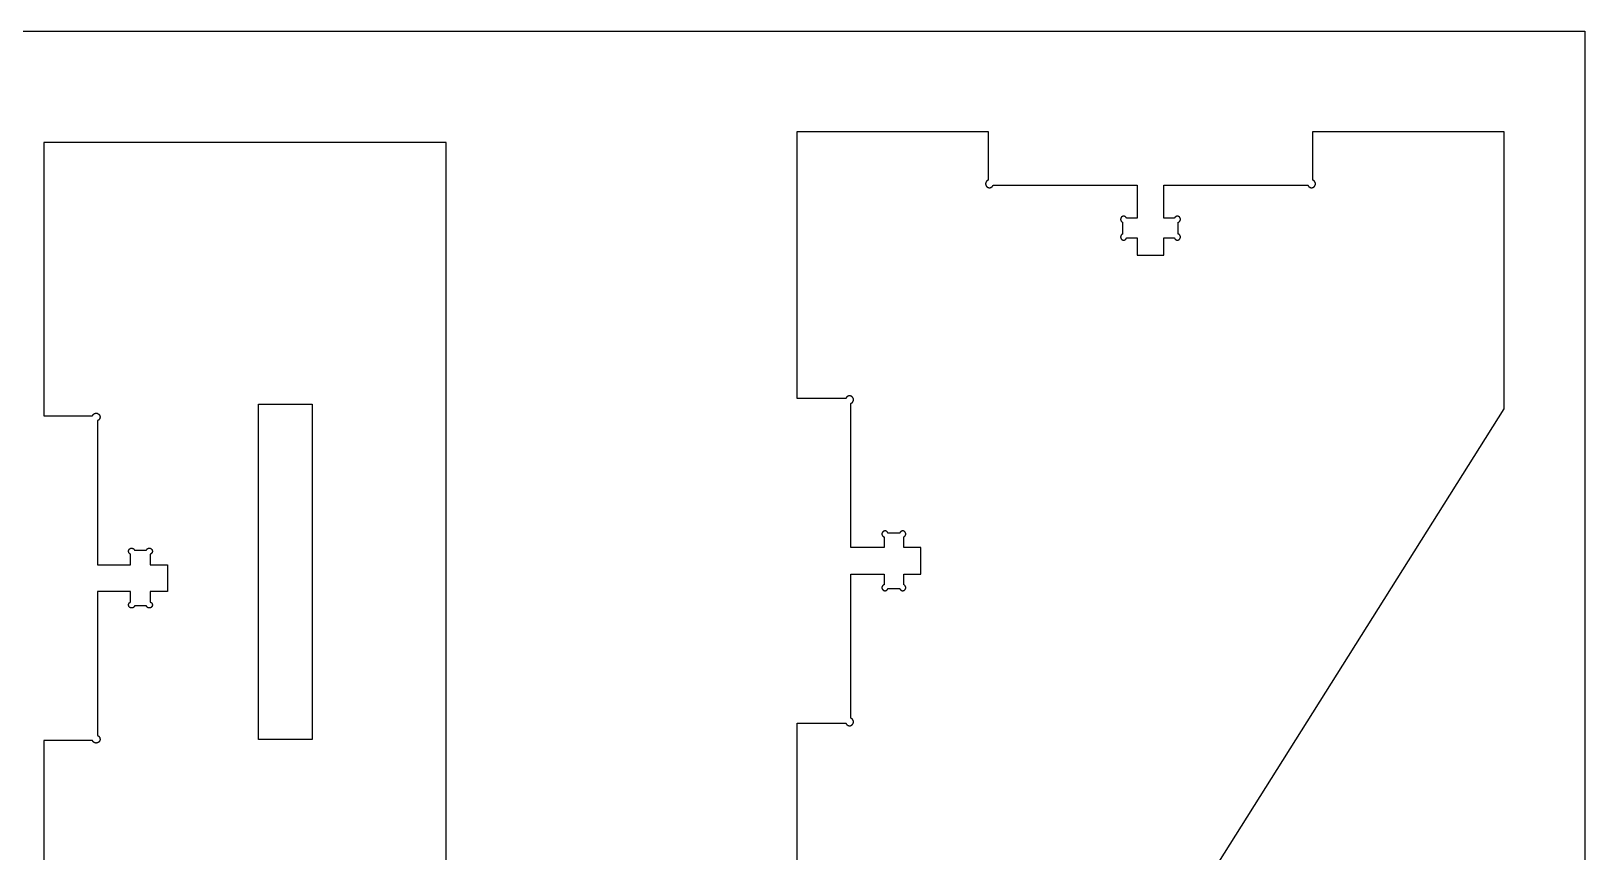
# Model space of a CAD drawing. Header units: millimetres. Extents: x -4.8 to 28.2, y -105.7 to -66.7.
# Drawn here: x 10.88 to 28.25, y -75.92 to -66.74 of the extents above; entities that cross this region are included whole.
import ezdxf

# ---------------------------------------------------------------- set-up
doc = ezdxf.new("R2010")
doc.units = ezdxf.units.MM
doc.header["$MEASUREMENT"] = 0
doc.layers.add('Aclicical-Shet', color=5, linetype='Continuous', true_color=0x0000ff)
doc.layers.add('cut', color=7, linetype='Continuous', true_color=0x000000)

msp = doc.modelspace()

# ---------------------------------------------------------------- linework, layer by layer
at = {"layer": 'Aclicical-Shet'}
msp.add_lwpolyline([(28.245, -66.744), (28.245, -105.744), (-4.755, -105.744), (-4.755, -66.744), (28.245, -66.744)], dxfattribs=at)
at = {"layer": 'cut'}
for points in [[(19.439, -78.181), (19.439, -74.48), (19.985, -74.48), (19.985, -74.481), (19.986, -74.483), (19.986, -74.484), (19.987, -74.486), (19.988, -74.487), (19.988, -74.488), (19.989, -74.489), (19.99, -74.491), (19.991, -74.492), (19.992, -74.493), (19.993, -74.494), (19.994, -74.495), (19.995, -74.497), (19.996, -74.498), (19.997, -74.499), (19.998, -74.5), (19.999, -74.5), (20, -74.501), (20.002, -74.502), (20.003, -74.503), (20.004, -74.504), (20.006, -74.505), (20.007, -74.505), (20.008, -74.506), (20.01, -74.506), (20.011, -74.507), (20.013, -74.507), (20.014, -74.508), (20.015, -74.508), (20.017, -74.509), (20.018, -74.509), (20.02, -74.509), (20.021, -74.509), (20.023, -74.509), (20.024, -74.509), (20.026, -74.509), (20.027, -74.509), (20.029, -74.509), (20.03, -74.509), (20.032, -74.509), (20.033, -74.509), (20.035, -74.509), (20.036, -74.508), (20.038, -74.508), (20.039, -74.507), (20.041, -74.507), (20.042, -74.506), (20.043, -74.506), (20.045, -74.505), (20.046, -74.504), (20.047, -74.504), (20.049, -74.503), (20.05, -74.502), (20.051, -74.501), (20.052, -74.5), (20.053, -74.499), (20.055, -74.498), (20.056, -74.497), (20.057, -74.496), (20.058, -74.495), (20.059, -74.494), (20.06, -74.493), (20.061, -74.492), (20.061, -74.49), (20.062, -74.489), (20.063, -74.488), (20.064, -74.487), (20.065, -74.485), (20.065, -74.484), (20.066, -74.483), (20.066, -74.481), (20.067, -74.48), (20.067, -74.478), (20.068, -74.477), (20.068, -74.475), (20.068, -74.474), (20.068, -74.472), (20.069, -74.471), (20.069, -74.469), (20.069, -74.468), (20.069, -74.466), (20.069, -74.465), (20.069, -74.463), (20.069, -74.462), (20.069, -74.46), (20.068, -74.459), (20.068, -74.457), (20.068, -74.456), (20.067, -74.455), (20.067, -74.453), (20.066, -74.452), (20.066, -74.45), (20.065, -74.449), (20.065, -74.447), (20.064, -74.446), (20.063, -74.445), (20.062, -74.444), (20.062, -74.442), (20.061, -74.441), (20.06, -74.44), (20.059, -74.439), (20.058, -74.438), (20.057, -74.436), (20.056, -74.435), (20.055, -74.434), (20.054, -74.433), (20.053, -74.432), (20.051, -74.431), (20.05, -74.431), (20.049, -74.43), (20.048, -74.429), (20.046, -74.428), (20.045, -74.428), (20.044, -74.427), (20.042, -74.426), (20.041, -74.426), (20.039, -74.425), (20.039, -72.816), (20.411, -72.816), (20.411, -72.933), (20.41, -72.934), (20.409, -72.934), (20.408, -72.935), (20.407, -72.935), (20.405, -72.936), (20.404, -72.936), (20.403, -72.937), (20.402, -72.938), (20.401, -72.938), (20.401, -72.939), (20.4, -72.94), (20.399, -72.941), (20.398, -72.941), (20.397, -72.942), (20.396, -72.943), (20.395, -72.944), (20.395, -72.945), (20.394, -72.946), (20.393, -72.947), (20.393, -72.948), (20.392, -72.949), (20.391, -72.95), (20.391, -72.951), (20.39, -72.952), (20.39, -72.953), (20.39, -72.954), (20.389, -72.956), (20.389, -72.957), (20.389, -72.958), (20.388, -72.959), (20.388, -72.96), (20.388, -72.961), (20.388, -72.963), (20.388, -72.964), (20.388, -72.965), (20.388, -72.966), (20.388, -72.967), (20.388, -72.968), (20.388, -72.97), (20.388, -72.971), (20.388, -72.972), (20.388, -72.973), (20.389, -72.974), (20.389, -72.975), (20.389, -72.977), (20.39, -72.978), (20.39, -72.979), (20.391, -72.98), (20.391, -72.981), (20.392, -72.982), (20.392, -72.983), (20.393, -72.984), (20.393, -72.985), (20.394, -72.986), (20.395, -72.987), (20.396, -72.988), (20.396, -72.989), (20.397, -72.99), (20.398, -72.991), (20.399, -72.991), (20.4, -72.992), (20.401, -72.993), (20.402, -72.994), (20.403, -72.994), (20.404, -72.995), (20.405, -72.996), (20.406, -72.996), (20.407, -72.997), (20.408, -72.997), (20.409, -72.998), (20.41, -72.998), (20.411, -72.999), (20.412, -72.999), (20.413, -72.999), (20.415, -72.999), (20.416, -73), (20.417, -73), (20.418, -73), (20.419, -73), (20.421, -73), (20.422, -73), (20.423, -73), (20.424, -73), (20.425, -73), (20.426, -73), (20.428, -73), (20.429, -73), (20.43, -72.999), (20.431, -72.999), (20.432, -72.999), (20.433, -72.998), (20.435, -72.998), (20.436, -72.997), (20.437, -72.997), (20.438, -72.996), (20.439, -72.996), (20.44, -72.995), (20.441, -72.995), (20.442, -72.994), (20.443, -72.993), (20.444, -72.992), (20.445, -72.992), (20.445, -72.991), (20.446, -72.99), (20.447, -72.989), (20.448, -72.988), (20.449, -72.987), (20.449, -72.986), (20.45, -72.985), (20.451, -72.984), (20.451, -72.983), (20.452, -72.982), (20.453, -72.981), (20.453, -72.98), (20.454, -72.979), (20.454, -72.978), (20.454, -72.977), (20.587, -72.977), (20.588, -72.978), (20.588, -72.979), (20.589, -72.98), (20.589, -72.981), (20.59, -72.982), (20.59, -72.983), (20.591, -72.984), (20.592, -72.985), (20.592, -72.986), (20.593, -72.987), (20.594, -72.988), (20.594, -72.989), (20.595, -72.99), (20.596, -72.991), (20.597, -72.992), (20.598, -72.992), (20.599, -72.993), (20.6, -72.994), (20.601, -72.995), (20.602, -72.995), (20.603, -72.996), (20.604, -72.996), (20.605, -72.997), (20.606, -72.997), (20.607, -72.998), (20.608, -72.998), (20.609, -72.999), (20.611, -72.999), (20.612, -72.999), (20.613, -73), (20.614, -73), (20.615, -73), (20.616, -73), (20.618, -73), (20.619, -73), (20.62, -73), (20.621, -73), (20.622, -73), (20.623, -73), (20.625, -73), (20.626, -73), (20.627, -72.999), (20.628, -72.999), (20.629, -72.999), (20.63, -72.999), (20.632, -72.998), (20.633, -72.998), (20.634, -72.997), (20.635, -72.997), (20.636, -72.996), (20.637, -72.996), (20.638, -72.995), (20.639, -72.994), (20.64, -72.994), (20.641, -72.993), (20.642, -72.992), (20.643, -72.991), (20.644, -72.991), (20.644, -72.99), (20.645, -72.989), (20.646, -72.988), (20.647, -72.987), (20.648, -72.986), (20.648, -72.985), (20.649, -72.984), (20.649, -72.983), (20.65, -72.982), (20.651, -72.981), (20.651, -72.98), (20.652, -72.979), (20.652, -72.978), (20.652, -72.977), (20.653, -72.975), (20.653, -72.974), (20.653, -72.973), (20.654, -72.972), (20.654, -72.971), (20.654, -72.97), (20.654, -72.968), (20.654, -72.967), (20.654, -72.966), (20.654, -72.965), (20.654, -72.964), (20.654, -72.963), (20.654, -72.961), (20.654, -72.96), (20.653, -72.959), (20.653, -72.958), (20.653, -72.957), (20.652, -72.956), (20.652, -72.954), (20.652, -72.953), (20.651, -72.952), (20.651, -72.951), (20.65, -72.95), (20.65, -72.949), (20.649, -72.948), (20.648, -72.947), (20.648, -72.946), (20.647, -72.945), (20.646, -72.944), (20.645, -72.943), (20.645, -72.942), (20.644, -72.941), (20.643, -72.941), (20.642, -72.94), (20.641, -72.939), (20.64, -72.938), (20.639, -72.938), (20.638, -72.937), (20.637, -72.936), (20.636, -72.936), (20.635, -72.935), (20.634, -72.935), (20.633, -72.934), (20.632, -72.934), (20.631, -72.933), (20.631, -72.816), (20.822, -72.816), (20.822, -72.516), (20.631, -72.516), (20.631, -72.398), (20.632, -72.398), (20.633, -72.397), (20.634, -72.397), (20.635, -72.396), (20.636, -72.396), (20.637, -72.395), (20.638, -72.395), (20.639, -72.394), (20.64, -72.393), (20.641, -72.393), (20.642, -72.392), (20.643, -72.391), (20.644, -72.39), (20.645, -72.389), (20.645, -72.389), (20.646, -72.388), (20.647, -72.387), (20.648, -72.386), (20.648, -72.385), (20.649, -72.384), (20.65, -72.383), (20.65, -72.382), (20.651, -72.381), (20.651, -72.38), (20.652, -72.378), (20.652, -72.377), (20.652, -72.376), (20.653, -72.375), (20.653, -72.374), (20.653, -72.373), (20.654, -72.372), (20.654, -72.37), (20.654, -72.369), (20.654, -72.368), (20.654, -72.367), (20.654, -72.366), (20.654, -72.364), (20.654, -72.363), (20.654, -72.362), (20.654, -72.361), (20.654, -72.36), (20.653, -72.359), (20.653, -72.357), (20.653, -72.356), (20.652, -72.355), (20.652, -72.354), (20.652, -72.353), (20.651, -72.352), (20.651, -72.351), (20.65, -72.35), (20.649, -72.349), (20.649, -72.348), (20.648, -72.347), (20.648, -72.346), (20.647, -72.345), (20.646, -72.344), (20.645, -72.343), (20.644, -72.342), (20.644, -72.341), (20.643, -72.34), (20.642, -72.34), (20.641, -72.339), (20.64, -72.338), (20.639, -72.337), (20.638, -72.337), (20.637, -72.336), (20.636, -72.336), (20.635, -72.335), (20.634, -72.334), (20.633, -72.334), (20.632, -72.334), (20.63, -72.333), (20.629, -72.333), (20.628, -72.333), (20.627, -72.332), (20.626, -72.332), (20.625, -72.332), (20.623, -72.332), (20.622, -72.332), (20.621, -72.332), (20.62, -72.331), (20.619, -72.332), (20.618, -72.332), (20.616, -72.332), (20.615, -72.332), (20.614, -72.332), (20.613, -72.332), (20.612, -72.332), (20.611, -72.333), (20.609, -72.333), (20.608, -72.334), (20.607, -72.334), (20.606, -72.334), (20.605, -72.335), (20.604, -72.335), (20.603, -72.336), (20.602, -72.337), (20.601, -72.337), (20.6, -72.338), (20.599, -72.339), (20.598, -72.339), (20.597, -72.34), (20.596, -72.341), (20.595, -72.342), (20.594, -72.343), (20.594, -72.344), (20.593, -72.344), (20.592, -72.345), (20.592, -72.346), (20.591, -72.347), (20.59, -72.348), (20.59, -72.349), (20.589, -72.35), (20.589, -72.352), (20.588, -72.353), (20.588, -72.354), (20.587, -72.355), (20.454, -72.355), (20.454, -72.354), (20.454, -72.353), (20.453, -72.352), (20.453, -72.35), (20.452, -72.349), (20.451, -72.348), (20.451, -72.347), (20.45, -72.346), (20.449, -72.345), (20.449, -72.344), (20.448, -72.344), (20.447, -72.343), (20.446, -72.342), (20.445, -72.341), (20.445, -72.34), (20.444, -72.339), (20.443, -72.339), (20.442, -72.338), (20.441, -72.337), (20.44, -72.337), (20.439, -72.336), (20.438, -72.335), (20.437, -72.335), (20.436, -72.334), (20.435, -72.334), (20.433, -72.334), (20.432, -72.333), (20.431, -72.333), (20.43, -72.332), (20.429, -72.332), (20.428, -72.332), (20.426, -72.332), (20.425, -72.332), (20.424, -72.332), (20.423, -72.332), (20.422, -72.331), (20.421, -72.332), (20.419, -72.332), (20.418, -72.332), (20.417, -72.332), (20.416, -72.332), (20.415, -72.332), (20.413, -72.333), (20.412, -72.333), (20.411, -72.333), (20.41, -72.334), (20.409, -72.334), (20.408, -72.334), (20.407, -72.335), (20.406, -72.336), (20.405, -72.336), (20.404, -72.337), (20.403, -72.337), (20.402, -72.338), (20.401, -72.339), (20.4, -72.34), (20.399, -72.34), (20.398, -72.341), (20.397, -72.342), (20.396, -72.343), (20.396, -72.344), (20.395, -72.345), (20.394, -72.346), (20.393, -72.347), (20.393, -72.348), (20.392, -72.349), (20.392, -72.35), (20.391, -72.351), (20.391, -72.352), (20.39, -72.353), (20.39, -72.354), (20.389, -72.355), (20.389, -72.356), (20.389, -72.357), (20.388, -72.359), (20.388, -72.36), (20.388, -72.361), (20.388, -72.362), (20.388, -72.363), (20.388, -72.364), (20.388, -72.366), (20.388, -72.367), (20.388, -72.368), (20.388, -72.369), (20.388, -72.37), (20.388, -72.372), (20.388, -72.373), (20.389, -72.374), (20.389, -72.375), (20.389, -72.376), (20.39, -72.377), (20.39, -72.378), (20.39, -72.38), (20.391, -72.381), (20.391, -72.382), (20.392, -72.383), (20.393, -72.384), (20.393, -72.385), (20.394, -72.386), (20.395, -72.387), (20.395, -72.388), (20.396, -72.389), (20.397, -72.389), (20.398, -72.39), (20.399, -72.391), (20.4, -72.392), (20.401, -72.393), (20.401, -72.393), (20.402, -72.394), (20.403, -72.395), (20.404, -72.395), (20.405, -72.396), (20.407, -72.396), (20.408, -72.397), (20.409, -72.397), (20.41, -72.398), (20.411, -72.398), (20.411, -72.516), (20.039, -72.516), (20.039, -70.907), (20.041, -70.906), (20.042, -70.905), (20.044, -70.905), (20.045, -70.904), (20.046, -70.904), (20.048, -70.903), (20.049, -70.902), (20.05, -70.901), (20.051, -70.9), (20.053, -70.899), (20.054, -70.898), (20.055, -70.897), (20.056, -70.896), (20.057, -70.895), (20.058, -70.894), (20.059, -70.893), (20.06, -70.892), (20.061, -70.891), (20.062, -70.889), (20.062, -70.888), (20.063, -70.887), (20.064, -70.886), (20.065, -70.884), (20.065, -70.883), (20.066, -70.882), (20.066, -70.88), (20.067, -70.879), (20.067, -70.877), (20.068, -70.876), (20.068, -70.874), (20.068, -70.873), (20.069, -70.871), (20.069, -70.87), (20.069, -70.868), (20.069, -70.867), (20.069, -70.865), (20.069, -70.864), (20.069, -70.862), (20.069, -70.861), (20.068, -70.859), (20.068, -70.858), (20.068, -70.856), (20.068, -70.855), (20.067, -70.853), (20.067, -70.852), (20.066, -70.851), (20.066, -70.849), (20.065, -70.848), (20.065, -70.846), (20.064, -70.845), (20.063, -70.844), (20.062, -70.843), (20.061, -70.841), (20.061, -70.84), (20.06, -70.839), (20.059, -70.838), (20.058, -70.837), (20.057, -70.835), (20.056, -70.834), (20.055, -70.833), (20.053, -70.832), (20.052, -70.831), (20.051, -70.831), (20.05, -70.83), (20.049, -70.829), (20.047, -70.828), (20.046, -70.827), (20.045, -70.827), (20.043, -70.826), (20.042, -70.825), (20.041, -70.825), (20.039, -70.824), (20.038, -70.824), (20.036, -70.824), (20.035, -70.823), (20.033, -70.823), (20.032, -70.823), (20.03, -70.823), (20.029, -70.822), (20.027, -70.822), (20.026, -70.822), (20.024, -70.822), (20.023, -70.822), (20.021, -70.822), (20.02, -70.823), (20.018, -70.823), (20.017, -70.823), (20.015, -70.823), (20.014, -70.824), (20.013, -70.824), (20.011, -70.825), (20.01, -70.825), (20.008, -70.826), (20.007, -70.827), (20.006, -70.827), (20.004, -70.828), (20.003, -70.829), (20.002, -70.83), (20, -70.83), (19.999, -70.831), (19.998, -70.832), (19.997, -70.833), (19.996, -70.834), (19.995, -70.835), (19.994, -70.836), (19.993, -70.837), (19.992, -70.839), (19.991, -70.84), (19.99, -70.841), (19.989, -70.842), (19.988, -70.844), (19.988, -70.845), (19.987, -70.846), (19.986, -70.848), (19.986, -70.849), (19.985, -70.85), (19.985, -70.852), (19.439, -70.852), (19.439, -67.866), (21.575, -67.866), (21.575, -68.411), (21.574, -68.412), (21.572, -68.412), (21.571, -68.413), (21.57, -68.413), (21.568, -68.414), (21.567, -68.415), (21.566, -68.416), (21.565, -68.416), (21.563, -68.417), (21.562, -68.418), (21.561, -68.419), (21.56, -68.42), (21.559, -68.421), (21.558, -68.422), (21.557, -68.423), (21.556, -68.425), (21.555, -68.426), (21.554, -68.427), (21.553, -68.428), (21.552, -68.429), (21.551, -68.431), (21.551, -68.432), (21.55, -68.433), (21.549, -68.435), (21.549, -68.436), (21.548, -68.438), (21.548, -68.439), (21.547, -68.44), (21.547, -68.442), (21.547, -68.443), (21.546, -68.445), (21.546, -68.446), (21.546, -68.448), (21.546, -68.449), (21.546, -68.451), (21.546, -68.452), (21.546, -68.454), (21.546, -68.455), (21.546, -68.457), (21.546, -68.458), (21.546, -68.46), (21.547, -68.461), (21.547, -68.463), (21.548, -68.464), (21.548, -68.466), (21.548, -68.467), (21.549, -68.468), (21.55, -68.47), (21.55, -68.471), (21.551, -68.472), (21.552, -68.474), (21.552, -68.475), (21.553, -68.476), (21.554, -68.478), (21.555, -68.479), (21.556, -68.48), (21.557, -68.481), (21.558, -68.482), (21.559, -68.483), (21.56, -68.484), (21.561, -68.485), (21.562, -68.486), (21.564, -68.487), (21.565, -68.488), (21.566, -68.489), (21.567, -68.49), (21.569, -68.49), (21.57, -68.491), (21.571, -68.492), (21.573, -68.492), (21.574, -68.493), (21.576, -68.493), (21.577, -68.494), (21.578, -68.494), (21.58, -68.494), (21.581, -68.495), (21.583, -68.495), (21.584, -68.495), (21.586, -68.495), (21.587, -68.495), (21.589, -68.495), (21.59, -68.495), (21.592, -68.495), (21.593, -68.495), (21.595, -68.495), (21.596, -68.495), (21.598, -68.494), (21.599, -68.494), (21.601, -68.494), (21.602, -68.493), (21.604, -68.493), (21.605, -68.492), (21.606, -68.492), (21.608, -68.491), (21.609, -68.49), (21.61, -68.49), (21.612, -68.489), (21.613, -68.488), (21.614, -68.487), (21.615, -68.486), (21.617, -68.485), (21.618, -68.484), (21.619, -68.483), (21.62, -68.482), (21.621, -68.481), (21.622, -68.48), (21.623, -68.479), (21.624, -68.478), (21.625, -68.477), (21.626, -68.475), (21.626, -68.474), (21.627, -68.473), (21.628, -68.471), (21.628, -68.47), (21.629, -68.469), (21.63, -68.467), (21.63, -68.466), (23.239, -68.466), (23.239, -68.837), (23.122, -68.837), (23.121, -68.836), (23.121, -68.835), (23.121, -68.834), (23.12, -68.833), (23.119, -68.832), (23.119, -68.831), (23.118, -68.83), (23.118, -68.829), (23.117, -68.828), (23.116, -68.827), (23.115, -68.826), (23.115, -68.825), (23.114, -68.824), (23.113, -68.823), (23.112, -68.823), (23.111, -68.822), (23.11, -68.821), (23.109, -68.82), (23.108, -68.82), (23.107, -68.819), (23.106, -68.819), (23.105, -68.818), (23.104, -68.817), (23.103, -68.817), (23.102, -68.816), (23.101, -68.816), (23.1, -68.816), (23.099, -68.815), (23.097, -68.815), (23.096, -68.815), (23.095, -68.815), (23.094, -68.814), (23.093, -68.814), (23.092, -68.814), (23.09, -68.814), (23.089, -68.814), (23.088, -68.814), (23.087, -68.814), (23.086, -68.814), (23.084, -68.814), (23.083, -68.815), (23.082, -68.815), (23.081, -68.815), (23.08, -68.815), (23.079, -68.816), (23.078, -68.816), (23.076, -68.817), (23.075, -68.817), (23.074, -68.818), (23.073, -68.818), (23.072, -68.819), (23.071, -68.819), (23.07, -68.82), (23.069, -68.821), (23.068, -68.821), (23.067, -68.822), (23.066, -68.823), (23.065, -68.824), (23.065, -68.824), (23.064, -68.825), (23.063, -68.826), (23.062, -68.827), (23.062, -68.828), (23.061, -68.829), (23.06, -68.83), (23.06, -68.831), (23.059, -68.832), (23.059, -68.833), (23.058, -68.834), (23.058, -68.835), (23.057, -68.837), (23.057, -68.838), (23.056, -68.839), (23.056, -68.84), (23.056, -68.841), (23.056, -68.842), (23.055, -68.843), (23.055, -68.845), (23.055, -68.846), (23.055, -68.847), (23.055, -68.848), (23.055, -68.849), (23.055, -68.851), (23.055, -68.852), (23.055, -68.853), (23.056, -68.854), (23.056, -68.855), (23.056, -68.856), (23.056, -68.858), (23.057, -68.859), (23.057, -68.86), (23.057, -68.861), (23.058, -68.862), (23.058, -68.863), (23.059, -68.864), (23.06, -68.865), (23.06, -68.866), (23.061, -68.867), (23.061, -68.868), (23.062, -68.869), (23.063, -68.87), (23.064, -68.871), (23.064, -68.872), (23.065, -68.873), (23.066, -68.874), (23.067, -68.874), (23.068, -68.875), (23.069, -68.876), (23.07, -68.877), (23.071, -68.877), (23.072, -68.878), (23.073, -68.878), (23.074, -68.879), (23.075, -68.879), (23.076, -68.88), (23.077, -68.88), (23.078, -68.881), (23.078, -69.014), (23.077, -69.014), (23.076, -69.015), (23.075, -69.015), (23.074, -69.016), (23.073, -69.016), (23.072, -69.017), (23.071, -69.017), (23.07, -69.018), (23.069, -69.019), (23.068, -69.019), (23.067, -69.02), (23.066, -69.021), (23.065, -69.022), (23.064, -69.023), (23.064, -69.023), (23.063, -69.024), (23.062, -69.025), (23.061, -69.026), (23.061, -69.027), (23.06, -69.028), (23.06, -69.029), (23.059, -69.03), (23.058, -69.031), (23.058, -69.032), (23.057, -69.034), (23.057, -69.035), (23.057, -69.036), (23.056, -69.037), (23.056, -69.038), (23.056, -69.039), (23.056, -69.04), (23.055, -69.042), (23.055, -69.043), (23.055, -69.044), (23.055, -69.045), (23.055, -69.046), (23.055, -69.048), (23.055, -69.049), (23.055, -69.05), (23.055, -69.051), (23.056, -69.052), (23.056, -69.053), (23.056, -69.055), (23.056, -69.056), (23.057, -69.057), (23.057, -69.058), (23.058, -69.059), (23.058, -69.06), (23.059, -69.061), (23.059, -69.062), (23.06, -69.063), (23.06, -69.064), (23.061, -69.065), (23.062, -69.066), (23.062, -69.067), (23.063, -69.068), (23.064, -69.069), (23.065, -69.07), (23.065, -69.071), (23.066, -69.072), (23.067, -69.073), (23.068, -69.073), (23.069, -69.074), (23.07, -69.075), (23.071, -69.075), (23.072, -69.076), (23.073, -69.077), (23.074, -69.077), (23.075, -69.078), (23.076, -69.078), (23.078, -69.078), (23.079, -69.079), (23.08, -69.079), (23.081, -69.079), (23.082, -69.08), (23.083, -69.08), (23.084, -69.08), (23.086, -69.08), (23.087, -69.08), (23.088, -69.081), (23.089, -69.081), (23.09, -69.081), (23.092, -69.08), (23.093, -69.08), (23.094, -69.08), (23.095, -69.08), (23.096, -69.08), (23.097, -69.08), (23.099, -69.079), (23.1, -69.079), (23.101, -69.079), (23.102, -69.078), (23.103, -69.078), (23.104, -69.077), (23.105, -69.077), (23.106, -69.076), (23.107, -69.075), (23.108, -69.075), (23.109, -69.074), (23.11, -69.073), (23.111, -69.073), (23.112, -69.072), (23.113, -69.071), (23.114, -69.07), (23.115, -69.069), (23.115, -69.068), (23.116, -69.068), (23.117, -69.067), (23.118, -69.066), (23.118, -69.065), (23.119, -69.064), (23.119, -69.063), (23.12, -69.062), (23.121, -69.06), (23.121, -69.059), (23.121, -69.058), (23.122, -69.057), (23.239, -69.057), (23.239, -69.249), (23.539, -69.249), (23.539, -69.057), (23.657, -69.057), (23.657, -69.058), (23.658, -69.059), (23.658, -69.06), (23.659, -69.062), (23.659, -69.063), (23.66, -69.064), (23.661, -69.065), (23.661, -69.066), (23.662, -69.067), (23.663, -69.068), (23.663, -69.068), (23.664, -69.069), (23.665, -69.07), (23.666, -69.071), (23.667, -69.072), (23.668, -69.073), (23.669, -69.073), (23.67, -69.074), (23.671, -69.075), (23.672, -69.075), (23.673, -69.076), (23.674, -69.077), (23.675, -69.077), (23.676, -69.078), (23.677, -69.078), (23.678, -69.079), (23.679, -69.079), (23.68, -69.079), (23.681, -69.08), (23.683, -69.08), (23.684, -69.08), (23.685, -69.08), (23.686, -69.08), (23.687, -69.08), (23.688, -69.081), (23.69, -69.081), (23.691, -69.081), (23.692, -69.08), (23.693, -69.08), (23.694, -69.08), (23.696, -69.08), (23.697, -69.08), (23.698, -69.079), (23.699, -69.079), (23.7, -69.079), (23.701, -69.078), (23.702, -69.078), (23.704, -69.078), (23.705, -69.077), (23.706, -69.077), (23.707, -69.076), (23.708, -69.075), (23.709, -69.075), (23.71, -69.074), (23.711, -69.073), (23.712, -69.073), (23.712, -69.072), (23.713, -69.071), (23.714, -69.07), (23.715, -69.069), (23.716, -69.068), (23.717, -69.067), (23.717, -69.066), (23.718, -69.065), (23.719, -69.064), (23.719, -69.063), (23.72, -69.062), (23.72, -69.061), (23.721, -69.06), (23.721, -69.059), (23.722, -69.058), (23.722, -69.057), (23.722, -69.056), (23.723, -69.055), (23.723, -69.053), (23.723, -69.052), (23.723, -69.051), (23.724, -69.05), (23.724, -69.049), (23.724, -69.048), (23.724, -69.046), (23.724, -69.045), (23.724, -69.044), (23.724, -69.043), (23.723, -69.042), (23.723, -69.04), (23.723, -69.039), (23.723, -69.038), (23.723, -69.037), (23.722, -69.036), (23.722, -69.035), (23.721, -69.034), (23.721, -69.032), (23.72, -69.031), (23.72, -69.03), (23.719, -69.029), (23.719, -69.028), (23.718, -69.027), (23.717, -69.026), (23.717, -69.025), (23.716, -69.024), (23.715, -69.023), (23.714, -69.023), (23.714, -69.022), (23.713, -69.021), (23.712, -69.02), (23.711, -69.019), (23.71, -69.019), (23.709, -69.018), (23.708, -69.017), (23.707, -69.017), (23.706, -69.016), (23.705, -69.016), (23.704, -69.015), (23.703, -69.015), (23.702, -69.014), (23.7, -69.014), (23.7, -68.881), (23.702, -68.88), (23.703, -68.88), (23.704, -68.879), (23.705, -68.879), (23.706, -68.878), (23.707, -68.878), (23.708, -68.877), (23.709, -68.877), (23.71, -68.876), (23.711, -68.875), (23.712, -68.874), (23.713, -68.874), (23.714, -68.873), (23.714, -68.872), (23.715, -68.871), (23.716, -68.87), (23.717, -68.869), (23.717, -68.868), (23.718, -68.867), (23.719, -68.866), (23.719, -68.865), (23.72, -68.864), (23.72, -68.863), (23.721, -68.862), (23.721, -68.861), (23.722, -68.86), (23.722, -68.859), (23.723, -68.858), (23.723, -68.856), (23.723, -68.855), (23.723, -68.854), (23.723, -68.853), (23.724, -68.852), (23.724, -68.851), (23.724, -68.849), (23.724, -68.848), (23.724, -68.847), (23.724, -68.846), (23.724, -68.845), (23.723, -68.843), (23.723, -68.842), (23.723, -68.841), (23.723, -68.84), (23.722, -68.839), (23.722, -68.838), (23.722, -68.837), (23.721, -68.835), (23.721, -68.834), (23.72, -68.833), (23.72, -68.832), (23.719, -68.831), (23.719, -68.83), (23.718, -68.829), (23.717, -68.828), (23.717, -68.827), (23.716, -68.826), (23.715, -68.825), (23.714, -68.824), (23.713, -68.824), (23.712, -68.823), (23.712, -68.822), (23.711, -68.821), (23.71, -68.821), (23.709, -68.82), (23.708, -68.819), (23.707, -68.819), (23.706, -68.818), (23.705, -68.818), (23.704, -68.817), (23.702, -68.817), (23.701, -68.816), (23.7, -68.816), (23.699, -68.815), (23.698, -68.815), (23.697, -68.815), (23.696, -68.815), (23.694, -68.814), (23.693, -68.814), (23.692, -68.814), (23.691, -68.814), (23.69, -68.814), (23.688, -68.814), (23.687, -68.814), (23.686, -68.814), (23.685, -68.814), (23.684, -68.815), (23.683, -68.815), (23.681, -68.815), (23.68, -68.815), (23.679, -68.816), (23.678, -68.816), (23.677, -68.816), (23.676, -68.817), (23.675, -68.817), (23.674, -68.818), (23.673, -68.819), (23.672, -68.819), (23.671, -68.82), (23.67, -68.82), (23.669, -68.821), (23.668, -68.822), (23.667, -68.823), (23.666, -68.823), (23.665, -68.824), (23.664, -68.825), (23.663, -68.826), (23.663, -68.827), (23.662, -68.828), (23.661, -68.829), (23.661, -68.83), (23.66, -68.831), (23.659, -68.832), (23.659, -68.833), (23.658, -68.834), (23.658, -68.835), (23.657, -68.836), (23.657, -68.837)], [(23.657, -68.837), (23.539, -68.837), (23.539, -68.466), (25.149, -68.466), (25.149, -68.467), (25.15, -68.469), (25.15, -68.47), (25.151, -68.471), (25.152, -68.473), (25.153, -68.474), (25.153, -68.475), (25.154, -68.477), (25.155, -68.478), (25.156, -68.479), (25.157, -68.48), (25.158, -68.481), (25.159, -68.482), (25.16, -68.483), (25.161, -68.484), (25.162, -68.485), (25.163, -68.486), (25.165, -68.487), (25.166, -68.488), (25.167, -68.489), (25.168, -68.49), (25.17, -68.49), (25.171, -68.491), (25.172, -68.492), (25.174, -68.492), (25.175, -68.493), (25.177, -68.493), (25.178, -68.494), (25.18, -68.494), (25.181, -68.494), (25.182, -68.495), (25.184, -68.495), (25.185, -68.495), (25.187, -68.495), (25.188, -68.495), (25.19, -68.495), (25.191, -68.495), (25.193, -68.495), (25.194, -68.495), (25.196, -68.495), (25.197, -68.495), (25.199, -68.494), (25.2, -68.494), (25.202, -68.494), (25.203, -68.493), (25.205, -68.493), (25.206, -68.492), (25.207, -68.492), (25.209, -68.491), (25.21, -68.49), (25.211, -68.49), (25.213, -68.489), (25.214, -68.488), (25.215, -68.487), (25.216, -68.486), (25.218, -68.485), (25.219, -68.484), (25.22, -68.483), (25.221, -68.482), (25.222, -68.481), (25.223, -68.48), (25.224, -68.479), (25.225, -68.478), (25.226, -68.476), (25.226, -68.475), (25.227, -68.474), (25.228, -68.472), (25.229, -68.471), (25.229, -68.47), (25.23, -68.468), (25.23, -68.467), (25.231, -68.466), (25.231, -68.464), (25.232, -68.463), (25.232, -68.461), (25.232, -68.46), (25.233, -68.458), (25.233, -68.457), (25.233, -68.455), (25.233, -68.454), (25.233, -68.452), (25.233, -68.451), (25.233, -68.449), (25.233, -68.448), (25.233, -68.446), (25.232, -68.445), (25.232, -68.443), (25.232, -68.442), (25.231, -68.44), (25.231, -68.439), (25.23, -68.438), (25.23, -68.436), (25.229, -68.435), (25.229, -68.433), (25.228, -68.432), (25.227, -68.431), (25.227, -68.429), (25.226, -68.428), (25.225, -68.427), (25.224, -68.426), (25.223, -68.425), (25.222, -68.423), (25.221, -68.422), (25.22, -68.421), (25.219, -68.42), (25.218, -68.419), (25.217, -68.418), (25.215, -68.417), (25.214, -68.416), (25.213, -68.416), (25.212, -68.415), (25.21, -68.414), (25.209, -68.413), (25.208, -68.413), (25.206, -68.412), (25.205, -68.412), (25.204, -68.411), (25.204, -67.866), (27.339, -67.866), (27.339, -70.966), (23.939, -76.366)], [(15.518, -76.489), (15.518, -67.989), (11.018, -67.989), (11.018, -71.045), (11.564, -71.045), (11.564, -71.044), (11.565, -71.042), (11.565, -71.041), (11.566, -71.039), (11.567, -71.038), (11.567, -71.037), (11.568, -71.036), (11.569, -71.034), (11.57, -71.033), (11.571, -71.032), (11.572, -71.031), (11.573, -71.03), (11.574, -71.028), (11.575, -71.027), (11.576, -71.026), (11.577, -71.025), (11.578, -71.024), (11.58, -71.024), (11.581, -71.023), (11.582, -71.022), (11.583, -71.021), (11.585, -71.02), (11.586, -71.02), (11.587, -71.019), (11.589, -71.019), (11.59, -71.018), (11.592, -71.018), (11.593, -71.017), (11.594, -71.017), (11.596, -71.016), (11.597, -71.016), (11.599, -71.016), (11.6, -71.016), (11.602, -71.016), (11.603, -71.016), (11.605, -71.016), (11.606, -71.016), (11.608, -71.016), (11.609, -71.016), (11.611, -71.016), (11.612, -71.016), (11.614, -71.016), (11.615, -71.017), (11.617, -71.017), (11.618, -71.018), (11.62, -71.018), (11.621, -71.019), (11.622, -71.019), (11.624, -71.02), (11.625, -71.021), (11.626, -71.021), (11.628, -71.022), (11.629, -71.023), (11.63, -71.024), (11.631, -71.025), (11.633, -71.026), (11.634, -71.027), (11.635, -71.028), (11.636, -71.029), (11.637, -71.03), (11.638, -71.031), (11.639, -71.032), (11.64, -71.033), (11.641, -71.035), (11.641, -71.036), (11.642, -71.037), (11.643, -71.038), (11.644, -71.04), (11.644, -71.041), (11.645, -71.042), (11.645, -71.044), (11.646, -71.045), (11.646, -71.047), (11.647, -71.048), (11.647, -71.05), (11.647, -71.051), (11.648, -71.053), (11.648, -71.054), (11.648, -71.056), (11.648, -71.057), (11.648, -71.059), (11.648, -71.06), (11.648, -71.062), (11.648, -71.063), (11.648, -71.065), (11.647, -71.066), (11.647, -71.068), (11.647, -71.069), (11.646, -71.07), (11.646, -71.072), (11.645, -71.073), (11.645, -71.075), (11.644, -71.076), (11.644, -71.077), (11.643, -71.079), (11.642, -71.08), (11.642, -71.081), (11.641, -71.083), (11.64, -71.084), (11.639, -71.085), (11.638, -71.086), (11.637, -71.087), (11.636, -71.089), (11.635, -71.09), (11.634, -71.091), (11.633, -71.092), (11.632, -71.093), (11.63, -71.094), (11.629, -71.094), (11.628, -71.095), (11.627, -71.096), (11.625, -71.097), (11.624, -71.097), (11.623, -71.098), (11.621, -71.099), (11.62, -71.099), (11.618, -71.1), (11.618, -72.709), (11.99, -72.709), (11.99, -72.592), (11.989, -72.591), (11.988, -72.591), (11.987, -72.59), (11.986, -72.59), (11.985, -72.589), (11.984, -72.589), (11.982, -72.588), (11.981, -72.587), (11.981, -72.587), (11.98, -72.586), (11.979, -72.585), (11.978, -72.584), (11.977, -72.583), (11.976, -72.583), (11.975, -72.582), (11.974, -72.581), (11.974, -72.58), (11.973, -72.579), (11.972, -72.578), (11.972, -72.577), (11.971, -72.576), (11.971, -72.575), (11.97, -72.574), (11.97, -72.573), (11.969, -72.572), (11.969, -72.571), (11.968, -72.569), (11.968, -72.568), (11.968, -72.567), (11.967, -72.566), (11.967, -72.565), (11.967, -72.564), (11.967, -72.562), (11.967, -72.561), (11.967, -72.56), (11.967, -72.559), (11.967, -72.558), (11.967, -72.557), (11.967, -72.555), (11.967, -72.554), (11.967, -72.553), (11.967, -72.552), (11.968, -72.551), (11.968, -72.549), (11.968, -72.548), (11.969, -72.547), (11.969, -72.546), (11.97, -72.545), (11.97, -72.544), (11.971, -72.543), (11.971, -72.542), (11.972, -72.541), (11.972, -72.54), (11.973, -72.539), (11.974, -72.538), (11.975, -72.537), (11.975, -72.536), (11.976, -72.535), (11.977, -72.534), (11.978, -72.534), (11.979, -72.533), (11.98, -72.532), (11.981, -72.531), (11.982, -72.531), (11.983, -72.53), (11.984, -72.529), (11.985, -72.529), (11.986, -72.528), (11.987, -72.528), (11.988, -72.527), (11.989, -72.527), (11.99, -72.526), (11.991, -72.526), (11.993, -72.526), (11.994, -72.526), (11.995, -72.525), (11.996, -72.525), (11.997, -72.525), (11.998, -72.525), (12, -72.525), (12.001, -72.525), (12.002, -72.525), (12.003, -72.525), (12.004, -72.525), (12.006, -72.525), (12.007, -72.525), (12.008, -72.525), (12.009, -72.526), (12.01, -72.526), (12.011, -72.526), (12.012, -72.527), (12.014, -72.527), (12.015, -72.528), (12.016, -72.528), (12.017, -72.529), (12.018, -72.529), (12.019, -72.53), (12.02, -72.53), (12.021, -72.531), (12.022, -72.532), (12.023, -72.533), (12.024, -72.533), (12.025, -72.534), (12.025, -72.535), (12.026, -72.536), (12.027, -72.537), (12.028, -72.538), (12.028, -72.539), (12.029, -72.54), (12.03, -72.541), (12.03, -72.542), (12.031, -72.543), (12.032, -72.544), (12.032, -72.545), (12.033, -72.546), (12.033, -72.547), (12.033, -72.548), (12.166, -72.548), (12.167, -72.547), (12.167, -72.546), (12.168, -72.545), (12.168, -72.544), (12.169, -72.543), (12.169, -72.542), (12.17, -72.541), (12.171, -72.54), (12.171, -72.539), (12.172, -72.538), (12.173, -72.537), (12.174, -72.536), (12.174, -72.535), (12.175, -72.534), (12.176, -72.533), (12.177, -72.533), (12.178, -72.532), (12.179, -72.531), (12.18, -72.53), (12.181, -72.53), (12.182, -72.529), (12.183, -72.529), (12.184, -72.528), (12.185, -72.528), (12.186, -72.527), (12.187, -72.527), (12.188, -72.526), (12.19, -72.526), (12.191, -72.526), (12.192, -72.525), (12.193, -72.525), (12.194, -72.525), (12.195, -72.525), (12.197, -72.525), (12.198, -72.525), (12.199, -72.525), (12.2, -72.525), (12.201, -72.525), (12.203, -72.525), (12.204, -72.525), (12.205, -72.525), (12.206, -72.526), (12.207, -72.526), (12.208, -72.526), (12.21, -72.526), (12.211, -72.527), (12.212, -72.527), (12.213, -72.528), (12.214, -72.528), (12.215, -72.529), (12.216, -72.529), (12.217, -72.53), (12.218, -72.531), (12.219, -72.531), (12.22, -72.532), (12.221, -72.533), (12.222, -72.534), (12.223, -72.534), (12.224, -72.535), (12.224, -72.536), (12.225, -72.537), (12.226, -72.538), (12.227, -72.539), (12.227, -72.54), (12.228, -72.541), (12.229, -72.542), (12.229, -72.543), (12.23, -72.544), (12.23, -72.545), (12.231, -72.546), (12.231, -72.547), (12.231, -72.548), (12.232, -72.549), (12.232, -72.551), (12.232, -72.552), (12.233, -72.553), (12.233, -72.554), (12.233, -72.555), (12.233, -72.557), (12.233, -72.558), (12.233, -72.559), (12.233, -72.56), (12.233, -72.561), (12.233, -72.562), (12.233, -72.564), (12.233, -72.565), (12.232, -72.566), (12.232, -72.567), (12.232, -72.568), (12.232, -72.569), (12.231, -72.571), (12.231, -72.572), (12.23, -72.573), (12.23, -72.574), (12.229, -72.575), (12.229, -72.576), (12.228, -72.577), (12.227, -72.578), (12.227, -72.579), (12.226, -72.58), (12.225, -72.581), (12.224, -72.582), (12.224, -72.583), (12.223, -72.583), (12.222, -72.584), (12.221, -72.585), (12.22, -72.586), (12.219, -72.587), (12.218, -72.587), (12.217, -72.588), (12.216, -72.589), (12.215, -72.589), (12.214, -72.59), (12.213, -72.59), (12.212, -72.591), (12.211, -72.591), (12.21, -72.592), (12.21, -72.709), (12.401, -72.709), (12.401, -73.009), (12.21, -73.009), (12.21, -73.127), (12.211, -73.127), (12.212, -73.128), (12.213, -73.128), (12.214, -73.129), (12.215, -73.129), (12.216, -73.13), (12.217, -73.13), (12.218, -73.131), (12.219, -73.132), (12.22, -73.132), (12.221, -73.133), (12.222, -73.134), (12.223, -73.135), (12.224, -73.136), (12.224, -73.136), (12.225, -73.137), (12.226, -73.138), (12.227, -73.139), (12.227, -73.14), (12.228, -73.141), (12.229, -73.142), (12.229, -73.143), (12.23, -73.144), (12.23, -73.145), (12.231, -73.147), (12.231, -73.148), (12.232, -73.149), (12.232, -73.15), (12.232, -73.151), (12.232, -73.152), (12.233, -73.153), (12.233, -73.155), (12.233, -73.156), (12.233, -73.157), (12.233, -73.158), (12.233, -73.159), (12.233, -73.161), (12.233, -73.162), (12.233, -73.163), (12.233, -73.164), (12.233, -73.165), (12.232, -73.166), (12.232, -73.168), (12.232, -73.169), (12.231, -73.17), (12.231, -73.171), (12.231, -73.172), (12.23, -73.173), (12.23, -73.174), (12.229, -73.175), (12.229, -73.176), (12.228, -73.177), (12.227, -73.178), (12.227, -73.179), (12.226, -73.18), (12.225, -73.181), (12.224, -73.182), (12.224, -73.183), (12.223, -73.184), (12.222, -73.185), (12.221, -73.185), (12.22, -73.186), (12.219, -73.187), (12.218, -73.188), (12.217, -73.188), (12.216, -73.189), (12.215, -73.189), (12.214, -73.19), (12.213, -73.191), (12.212, -73.191), (12.211, -73.191), (12.21, -73.192), (12.208, -73.192), (12.207, -73.192), (12.206, -73.193), (12.205, -73.193), (12.204, -73.193), (12.203, -73.193), (12.201, -73.193), (12.2, -73.193), (12.199, -73.193), (12.198, -73.193), (12.197, -73.193), (12.195, -73.193), (12.194, -73.193), (12.193, -73.193), (12.192, -73.193), (12.191, -73.193), (12.19, -73.192), (12.188, -73.192), (12.187, -73.191), (12.186, -73.191), (12.185, -73.191), (12.184, -73.19), (12.183, -73.19), (12.182, -73.189), (12.181, -73.188), (12.18, -73.188), (12.179, -73.187), (12.178, -73.186), (12.177, -73.186), (12.176, -73.185), (12.175, -73.184), (12.174, -73.183), (12.174, -73.182), (12.173, -73.181), (12.172, -73.181), (12.171, -73.18), (12.171, -73.179), (12.17, -73.178), (12.169, -73.177), (12.169, -73.176), (12.168, -73.175), (12.168, -73.173), (12.167, -73.172), (12.167, -73.171), (12.166, -73.17), (12.033, -73.17), (12.033, -73.171), (12.033, -73.172), (12.032, -73.173), (12.032, -73.175), (12.031, -73.176), (12.03, -73.177), (12.03, -73.178), (12.029, -73.179), (12.028, -73.18), (12.028, -73.181), (12.027, -73.181), (12.026, -73.182), (12.025, -73.183), (12.025, -73.184), (12.024, -73.185), (12.023, -73.186), (12.022, -73.186), (12.021, -73.187), (12.02, -73.188), (12.019, -73.188), (12.018, -73.189), (12.017, -73.19), (12.016, -73.19), (12.015, -73.191), (12.014, -73.191), (12.012, -73.191), (12.011, -73.192), (12.01, -73.192), (12.009, -73.193), (12.008, -73.193), (12.007, -73.193), (12.006, -73.193), (12.004, -73.193), (12.003, -73.193), (12.002, -73.193), (12.001, -73.193), (12, -73.193), (11.998, -73.193), (11.997, -73.193), (11.996, -73.193), (11.995, -73.193), (11.994, -73.193), (11.993, -73.192), (11.991, -73.192), (11.99, -73.192), (11.989, -73.191), (11.988, -73.191), (11.987, -73.191), (11.986, -73.19), (11.985, -73.189), (11.984, -73.189), (11.983, -73.188), (11.982, -73.188), (11.981, -73.187), (11.98, -73.186), (11.979, -73.185), (11.978, -73.185), (11.977, -73.184), (11.976, -73.183), (11.975, -73.182), (11.975, -73.181), (11.974, -73.18), (11.973, -73.179), (11.972, -73.178), (11.972, -73.177), (11.971, -73.176), (11.971, -73.175), (11.97, -73.174), (11.97, -73.173), (11.969, -73.172), (11.969, -73.171), (11.968, -73.17), (11.968, -73.169), (11.968, -73.168), (11.967, -73.166), (11.967, -73.165), (11.967, -73.164), (11.967, -73.163), (11.967, -73.162), (11.967, -73.161), (11.967, -73.159), (11.967, -73.158), (11.967, -73.157), (11.967, -73.156), (11.967, -73.155), (11.967, -73.153), (11.967, -73.152), (11.968, -73.151), (11.968, -73.15), (11.968, -73.149), (11.969, -73.148), (11.969, -73.147), (11.97, -73.145), (11.97, -73.144), (11.971, -73.143), (11.971, -73.142), (11.972, -73.141), (11.972, -73.14), (11.973, -73.139), (11.974, -73.138), (11.974, -73.137), (11.975, -73.136), (11.976, -73.136), (11.977, -73.135), (11.978, -73.134), (11.979, -73.133), (11.98, -73.132), (11.981, -73.132), (11.981, -73.131), (11.982, -73.13), (11.984, -73.13), (11.985, -73.129), (11.986, -73.129), (11.987, -73.128), (11.988, -73.128), (11.989, -73.127), (11.99, -73.127), (11.99, -73.009), (11.618, -73.009), (11.618, -74.618), (11.62, -74.619), (11.621, -74.62), (11.623, -74.62), (11.624, -74.621), (11.625, -74.621), (11.627, -74.622), (11.628, -74.623), (11.629, -74.624), (11.63, -74.625), (11.632, -74.626), (11.633, -74.627), (11.634, -74.628), (11.635, -74.629), (11.636, -74.63), (11.637, -74.631), (11.638, -74.632), (11.639, -74.633), (11.64, -74.634), (11.641, -74.636), (11.642, -74.637), (11.642, -74.638), (11.643, -74.639), (11.644, -74.641), (11.644, -74.642), (11.645, -74.643), (11.645, -74.645), (11.646, -74.646), (11.646, -74.648), (11.647, -74.649), (11.647, -74.651), (11.647, -74.652), (11.648, -74.654), (11.648, -74.655), (11.648, -74.657), (11.648, -74.658), (11.648, -74.66), (11.648, -74.661), (11.648, -74.663), (11.648, -74.664), (11.648, -74.666), (11.647, -74.667), (11.647, -74.669), (11.647, -74.67), (11.646, -74.671), (11.646, -74.673), (11.645, -74.674), (11.645, -74.676), (11.644, -74.677), (11.644, -74.678), (11.643, -74.68), (11.642, -74.681), (11.641, -74.682), (11.641, -74.684), (11.64, -74.685), (11.639, -74.686), (11.638, -74.687), (11.637, -74.688), (11.636, -74.69), (11.635, -74.691), (11.634, -74.692), (11.633, -74.693), (11.631, -74.694), (11.63, -74.694), (11.629, -74.695), (11.628, -74.696), (11.626, -74.697), (11.625, -74.698), (11.624, -74.698), (11.622, -74.699), (11.621, -74.7), (11.62, -74.7), (11.618, -74.701), (11.617, -74.701), (11.615, -74.701), (11.614, -74.702), (11.612, -74.702), (11.611, -74.702), (11.609, -74.702), (11.608, -74.703), (11.606, -74.703), (11.605, -74.703), (11.603, -74.703), (11.602, -74.703), (11.6, -74.703), (11.599, -74.702), (11.597, -74.702), (11.596, -74.702), (11.594, -74.701), (11.593, -74.701), (11.592, -74.701), (11.59, -74.7), (11.589, -74.7), (11.587, -74.699), (11.586, -74.698), (11.585, -74.698), (11.583, -74.697), (11.582, -74.696), (11.581, -74.695), (11.58, -74.695), (11.578, -74.694), (11.577, -74.693), (11.576, -74.692), (11.575, -74.691), (11.574, -74.69), (11.573, -74.689), (11.572, -74.688), (11.571, -74.686), (11.57, -74.685), (11.569, -74.684), (11.568, -74.683), (11.567, -74.681), (11.567, -74.68), (11.566, -74.679), (11.565, -74.677), (11.565, -74.676), (11.564, -74.675), (11.564, -74.673), (11.018, -74.673), (11.018, -78.375)], [(13.418, -74.663), (13.418, -70.915), (14.018, -70.915), (14.018, -74.663), (13.418, -74.663)]]:
    msp.add_lwpolyline(points, dxfattribs=at)

doc.saveas('drawing.dxf')
